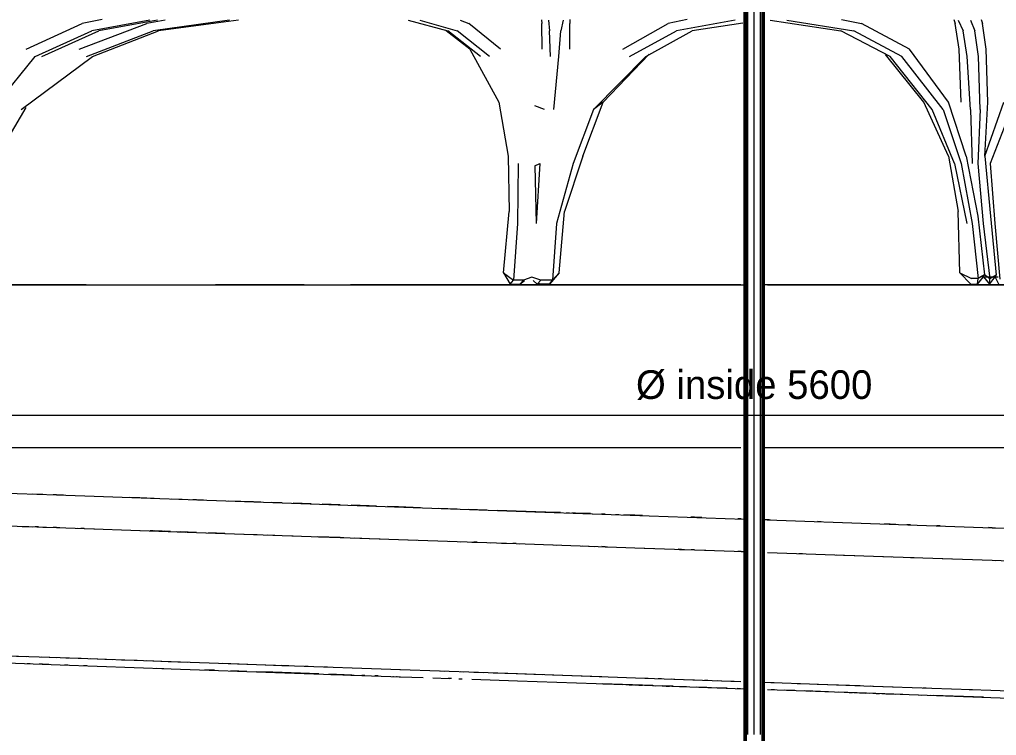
# Model space of a CAD drawing. Header units: metres. Extents: x 10 to 831, y 10 to 584.
# Drawn here: x 144.9 to 204.9, y 272.3 to 316.3 of the extents above; entities that cross this region are included whole.
import ezdxf
from ezdxf.enums import TextEntityAlignment as Align

# ---------------------------------------------------------------- set-up
doc = ezdxf.new("R2010")
doc.units = ezdxf.units.M
for name, color, linetype, lineweight in [('CUT', 7, 'Continuous', 50), ('DIM', 1, 'Continuous', 13), ('VIS', 8, 'Continuous', 13)]:
    doc.layers.add(name, color=color, linetype=linetype, lineweight=lineweight)

msp = doc.modelspace()

# ---------------------------------------------------------------- linework, layer by layer
at = {"layer": 'CUT'}
for p, q in [((189.44, 271.9868), (189.44, 361.1468)), ((190.56, 361.1468), (190.56, 271.9868))]:
    msp.add_line(p, q, dxfattribs=at)
at = {"layer": 'DIM'}
msp.add_line((78, 292), (302, 292), dxfattribs=at)
at = {"layer": 'VIS'}
for p, q in [((189.44, 271.9868), (189.44, 361.1468)), ((189.604, 272.3884), (189.604, 361.1468)), ((190, 272.3884), (190, 360.946)), ((190.396, 272.3884), (190.396, 361.1468)), ((190.56, 361.1468), (190.56, 271.9868)), ((149.9432, 316.3028), (148.726, 316.0728)), ((176.938, 316.2852), (176.9492, 316.0728)), ((178.674, 316.3028), (178.6728, 316.0728)), ((185.8908, 316.3032), (184.7268, 316.0732)), ((190.99, 316.276), (195.3252, 315.6228)), ((191.9976, 316.274), (196.1212, 315.6228)), ((195.3668, 316.3032), (196.594, 316.0732)), ((202.2628, 316.3032), (202.3504, 316.0732)), ((203.9456, 316.3032), (204.0296, 316.0732)), ((145.2728, 314.4828), (148.726, 316.0728)), ((148.5248, 314.4828), (152.6988, 316.0728)), ((152.8776, 316.2692), (149.3192, 315.6228)), ((153.3548, 316.2692), (149.732, 315.6228)), ((153.8132, 316.2608), (152.6988, 316.0728)), ((157.778, 316.2632), (153.076, 315.6228)), ((158.3256, 316.2664), (153.414, 315.6228)), ((168.75, 316.2664), (171.176, 315.6228)), ((169.4676, 316.2632), (171.7504, 315.6228)), ((171.9488, 316.2608), (172.47, 316.0728)), ((174.4212, 314.4828), (172.47, 316.0728)), ((176.986, 314.4828), (176.9492, 316.0728)), ((177.3624, 316.2692), (177.4316, 315.6228)), ((178.266, 316.2692), (178.1316, 315.6228)), ((178.6684, 314.4828), (178.6728, 316.0728)), ((181.9336, 314.4828), (184.7268, 316.0732)), ((188.832, 316.2716), (185.226, 315.6228)), ((189.3092, 316.0944), (186.1888, 315.6228)), ((199.5356, 314.4828), (196.594, 316.0732)), ((202.5892, 314.4828), (202.3504, 316.0732)), ((202.5364, 316.2716), (202.8364, 315.6228)), ((203.2836, 316.2716), (203.562, 315.6228)), ((204.2496, 314.4828), (204.0296, 316.0732)), ((145.8392, 314.032), (149.3192, 315.6228)), ((146.2452, 314.032), (149.732, 315.6228)), ((148.9908, 314.032), (153.076, 315.6228)), ((149.3448, 314.032), (153.414, 315.6228)), ((172.5356, 314.4828), (171.0876, 315.6088)), ((173.1864, 314.032), (171.176, 315.6228)), ((173.734, 314.032), (171.7504, 315.6228)), ((177.498, 314.032), (177.4316, 315.6228)), ((178.0008, 314.032), (178.1316, 315.6228)), ((182.338, 314.032), (185.226, 315.6228)), ((183.3364, 314.032), (186.1888, 315.6228)), ((198.3508, 314.032), (195.3252, 315.6228)), ((199.0784, 314.032), (196.1212, 315.6228)), ((203.0936, 314.032), (202.8364, 315.6228)), ((203.7852, 314.032), (203.562, 315.6228)), ((172.5356, 314.4828), (174.3076, 311.2288)), ((201.946, 311.2288), (199.5356, 314.4828)), ((202.7152, 311.2288), (202.5892, 314.4828)), ((204.3612, 311.2288), (204.2496, 314.4828)), ((143.1796, 310.7784), (145.8392, 314.032)), ((144.9788, 310.7784), (149.3448, 314.032)), ((177.6872, 310.7788), (178.0008, 314.032)), ((183.3364, 314.032), (180.14, 310.7788)), ((180.7236, 311.2288), (183.56, 314.1776)), ((200.4244, 311.2288), (198.0632, 314.1572)), ((200.9264, 310.7788), (198.3508, 314.032)), ((201.6088, 310.7788), (199.0784, 314.032)), ((203.2976, 310.7788), (203.0936, 314.032)), ((203.8928, 310.7788), (203.7852, 314.032)), ((145.2604, 310.8984), (143.5, 307.924)), ((174.3076, 311.2288), (174.8908, 307.924)), ((177.1184, 310.7788), (176.5212, 311.0016)), ((179.4696, 307.924), (180.7236, 311.2288)), ((180.7236, 311.2288), (180.14, 310.7788)), ((201.9324, 307.924), (200.4244, 311.2288)), ((203.0192, 307.924), (201.946, 311.2288)), ((204.1612, 307.924), (204.3612, 311.2288)), ((204.1612, 307.924), (205.3344, 311.2288)), ((180.14, 310.7788), (178.8724, 307.474)), ((202.3092, 307.474), (200.9264, 310.7788)), ((201.6088, 310.7788), (202.7144, 307.474)), ((203.2976, 310.7788), (203.3852, 307.474)), ((203.8928, 310.7788), (203.7388, 307.474)), ((205.792, 310.7788), (204.5052, 307.474)), ((174.8908, 307.924), (174.95, 304.5088)), ((179.4696, 307.924), (178.3588, 304.5088)), ((201.9324, 307.924), (202.5404, 304.5088)), ((203.0192, 307.924), (203.7424, 304.2308)), ((204.1612, 307.924), (204.5172, 304.2308)), ((175.498, 307.474), (175.4704, 303.7804)), ((176.5292, 307.3284), (176.828, 307.474)), ((176.5292, 307.3284), (176.6048, 303.7804)), ((176.828, 307.474), (176.6048, 303.7804)), ((178.8724, 307.474), (177.852, 303.7804)), ((202.3092, 307.474), (203.0596, 303.7804)), ((202.7144, 307.474), (203.3876, 303.7804)), ((203.7388, 307.474), (204.0704, 303.7804)), ((204.5052, 307.474), (204.794, 303.7804)), ((174.6032, 300.7504), (174.95, 304.5088)), ((178.0236, 300.7504), (178.3588, 304.5088)), ((202.6328, 300.7504), (202.5404, 304.5088)), ((175.4704, 303.7804), (175.2196, 300.2908)), ((177.852, 303.7804), (177.6216, 300.3052)), ((203.3876, 303.7804), (203.7528, 300.404)), ((203.7424, 304.2308), (204.14, 300.6164)), ((204.0704, 303.7804), (204.48, 300.382)), ((204.5172, 304.2308), (204.8632, 300.5952)), ((204.794, 303.7804), (205.0852, 300.3672)), ((174.6032, 300.7504), (175.0152, 300.0516)), ((174.6032, 300.7504), (175.2196, 300.2908)), ((178.0236, 300.7504), (177.4208, 300.0516)), ((178.0236, 300.7504), (177.6216, 300.3052)), ((202.6328, 300.7504), (203.3068, 300.0516)), ((202.6328, 300.7504), (203.3604, 300.406)), ((175.0152, 300.0516), (175.2196, 300.2908)), ((175.8236, 300.292), (175.2196, 300.2908)), ((175.6112, 300.0516), (175.8236, 300.292)), ((175.6112, 300.0516), (175.8908, 300.2768)), ((176.3476, 300.4724), (175.8236, 300.292)), ((176.8864, 300.3), (176.3476, 300.4724)), ((176.6672, 300.0516), (176.4192, 300.2768)), ((176.6672, 300.0516), (176.8864, 300.3)), ((176.6672, 300.0516), (176.8236, 300.108)), ((177.6216, 300.3052), (176.8864, 300.3)), ((177.4208, 300.0516), (177.6216, 300.3052)), ((203.7528, 300.404), (203.3604, 300.406)), ((203.7184, 300.0516), (204.0876, 300.502)), ((203.7184, 300.0516), (203.7528, 300.404)), ((204.14, 300.6164), (203.7528, 300.404)), ((204.0876, 300.502), (203.894, 300.502)), ((204.0876, 300.502), (204.14, 300.6164)), ((204.0876, 300.502), (204.456, 300.0516)), ((204.0876, 300.502), (204.7976, 300.502)), ((204.48, 300.382), (204.14, 300.6164)), ((204.456, 300.0516), (204.7976, 300.502)), ((204.456, 300.0516), (204.48, 300.382)), ((204.8632, 300.5952), (204.48, 300.382)), ((204.7976, 300.502), (204.8632, 300.5952)), ((205.0252, 300.0516), (204.7976, 300.502)), ((204.7976, 300.502), (204.9964, 300.502)), ((147.1396, 300), (134, 300)), ((134, 300), (147.1396, 300)), ((137, 300), (149.4356, 300)), ((148.9616, 300), (139.9616, 300.0516)), ((147.1396, 300), (146.954, 300)), ((148.6808, 300), (147.1396, 300)), ((147.1396, 300), (148.8736, 300)), ((148.9616, 300), (149.5288, 300)), ((149.4356, 300), (162.5652, 300)), ((162.3656, 300), (156.9, 300)), ((162.5652, 300), (176.1644, 300)), ((175.3812, 300), (165.2032, 300)), ((165.4028, 300), (175.3812, 300)), ((165.4952, 300.002), (175.0152, 300.0516)), ((175.0152, 300.0516), (175.6112, 300.0516)), ((175.3812, 300), (175.1804, 300)), ((189.188, 300), (175.3812, 300)), ((175.3812, 300), (189.3908, 300)), ((176.1644, 300), (189.3896, 300)), ((177.4208, 300.0516), (176.6672, 300.0516)), ((177.4208, 300.0516), (189.4796, 300.0008)), ((204.6188, 300), (190.6092, 300)), ((190.812, 300), (204.6188, 300)), ((190.814, 300), (203.8356, 300)), ((190.886, 300.0044), (203.3068, 300.0516)), ((203.3068, 300.0516), (203.7184, 300.0516)), ((203.8356, 300), (217.4348, 300)), ((204.6188, 300), (204.4164, 300)), ((218.9876, 300), (204.6188, 300)), ((204.6188, 300), (218.9876, 300)), ((149.4356, 290), (137, 290)), ((162.5652, 290), (149.4356, 290)), ((176.1644, 290), (162.5652, 290)), ((189.186, 290), (176.1644, 290)), ((203.8356, 290), (190.6104, 290)), ((217.4348, 290), (203.8356, 290)), ((134, 287.56), (147.1396, 287.1)), ((146.296, 287.1296), (145.6628, 287.1516)), ((147.14, 287.1), (146.9292, 287.1076)), ((147.1396, 287.1), (161.0124, 286.6144)), ((147.5652, 287.0852), (147.14, 287.1)), ((152.268, 286.9208), (151.6232, 286.9432)), ((153.134, 286.8904), (152.268, 286.9208)), ((154.87, 286.8296), (154.2176, 286.8524)), ((155.3396, 286.8132), (155.74, 286.7992)), ((155.74, 286.7992), (155.5224, 286.8068)), ((156.1768, 286.784), (155.74, 286.7992)), ((159.248, 286.6764), (157.708, 286.7304)), ((159.6892, 286.6608), (159.248, 286.6764)), ((161.012, 286.6144), (160.3504, 286.6376)), ((161.0124, 286.6144), (175.3812, 286.1116)), ((162.788, 286.5524), (161.678, 286.5912)), ((164.568, 286.49), (163.4556, 286.5292)), ((166.356, 286.4276), (165.2384, 286.4668)), ((166.804, 286.412), (166.356, 286.4276)), ((168.148, 286.3648), (167.476, 286.3884)), ((169.5008, 286.3176), (168.148, 286.3648)), ((171.756, 286.2384), (170.6284, 286.278)), ((173.568, 286.1752), (172.4356, 286.2148)), ((175.38, 286.1116), (174.2476, 286.1512)), ((177.2, 286.048), (175.38, 286.1116)), ((175.3812, 286.1116), (189.3908, 285.6212)), ((176.2796, 286.0804), (176.4792, 286.0732)), ((178.112, 286.016), (177.2, 286.048)), ((177.2472, 286.0464), (177.4472, 286.0392)), ((177.8784, 286.0244), (178.0784, 286.0172)), ((178.4476, 286.0044), (178.6476, 285.9972)), ((179.024, 285.984), (178.796, 285.992)), ((179.936, 285.9524), (179.024, 285.984)), ((179.6476, 285.9624), (179.8476, 285.9552)), ((179.8776, 285.9544), (180.0772, 285.9472)), ((180.848, 285.9204), (180.62, 285.9284)), ((181.4768, 285.8984), (181.6764, 285.8912)), ((182.676, 285.8564), (181.9904, 285.8804)), ((183.1328, 285.8404), (182.676, 285.8564)), ((186.336, 285.7284), (186.1072, 285.7364)), ((186.794, 285.7124), (186.336, 285.7284)), ((140.4636, 285.3336), (147.1396, 285.1)), ((145.0328, 285.174), (145.452, 285.1592)), ((145.452, 285.1592), (145.6628, 285.152)), ((146.0396, 285.1388), (145.8396, 285.1456)), ((146.296, 285.1296), (147.14, 285.1)), ((147.14, 285.1), (146.94, 285.1072)), ((147.1396, 285.1), (153.9988, 284.86)), ((147.14, 285.1), (147.3524, 285.0928)), ((189.2, 285.628), (189, 285.6348)), ((189.2, 285.628), (189.4, 285.6208)), ((190.8008, 285.572), (190.6004, 285.5788)), ((190.916, 285.568), (190.6872, 285.576)), ((190.8008, 285.572), (191.0008, 285.5648)), ((190.812, 285.5716), (204.6188, 285.0884)), ((194.122, 285.4556), (193.8928, 285.4636)), ((198.6948, 285.2956), (198.0096, 285.3196)), ((199.608, 285.2636), (199.38, 285.2716)), ((201.432, 285.2), (201.204, 285.208)), ((204.62, 285.0884), (204.3924, 285.0964)), ((204.6188, 285.0884), (218.9876, 284.5856)), ((204.6188, 285.0884), (204.6452, 285.0876)), ((204.62, 285.0884), (204.82, 285.0812)), ((148.4152, 285.0556), (148.84, 285.0408)), ((148.84, 285.0408), (148.64, 285.0476)), ((148.84, 285.0408), (149.4804, 285.018)), ((152.268, 284.9208), (154, 284.86)), ((153.0904, 284.892), (152.8904, 284.8988)), ((154.1388, 284.8552), (153.1384, 284.89)), ((154, 284.86), (153.8, 284.8672)), ((153.9988, 284.86), (161.0124, 284.6144)), ((154, 284.86), (155.0876, 284.822)), ((155.0892, 284.822), (154.4896, 284.8428)), ((155.74, 284.7992), (154.7392, 284.834)), ((155.74, 284.7992), (157.488, 284.738)), ((157.488, 284.738), (156.4884, 284.7728)), ((157.488, 284.738), (159.248, 284.6764)), ((159.248, 284.6764), (159.4684, 284.6688)), ((160.13, 284.6456), (161.012, 284.6144)), ((161.012, 284.6144), (161.678, 284.5912)), ((161.0124, 284.6144), (168.15, 284.3648)), ((164.568, 284.49), (163.1668, 284.5392)), ((163.2328, 284.5368), (164.568, 284.49)), ((164.568, 284.49), (164.7916, 284.4824)), ((165.462, 284.4588), (166.356, 284.4276)), ((166.356, 284.4276), (167.028, 284.404)), ((168.148, 284.3648), (169.2756, 284.3252)), ((168.15, 284.3648), (175.3812, 284.1116)), ((171.3052, 284.2544), (171.756, 284.2384)), ((171.756, 284.2384), (171.9824, 284.2308)), ((172.662, 284.2068), (173.568, 284.1752)), ((172.978, 284.1956), (172.778, 284.2028)), ((173.568, 284.1752), (173.7944, 284.1672)), ((174.474, 284.1436), (175.38, 284.1116)), ((175.38, 284.1116), (175.18, 284.1188)), ((175.38, 284.1116), (175.6076, 284.1036)), ((175.3812, 284.1116), (182.6748, 283.8564)), ((177.656, 284.032), (177.884, 284.024)), ((179.48, 283.9684), (180.164, 283.9444)), ((180.848, 283.9204), (180.648, 283.9272)), ((180.848, 283.9204), (181.5336, 283.8964)), ((182.6748, 283.8564), (189.3896, 283.6212)), ((182.676, 283.8564), (183.8184, 283.8164)), ((185.5364, 283.7564), (185.3364, 283.7632)), ((185.42, 283.7604), (186.336, 283.7284)), ((186.336, 283.7284), (186.136, 283.7352)), ((186.336, 283.7284), (187.0228, 283.704)), ((189.2, 283.628), (189, 283.6352)), ((189.2, 283.628), (189.4, 283.6212)), ((190.814, 283.5716), (197.3252, 283.3436)), ((192.748, 283.504), (192.9772, 283.496)), ((195.038, 283.4236), (195.496, 283.4076)), ((195.496, 283.4076), (196.1816, 283.3836)), ((197.324, 283.3436), (198.4664, 283.3036)), ((197.3252, 283.3436), (204.6188, 283.0884)), ((199.608, 283.2636), (199.836, 283.2556)), ((200.976, 283.216), (202.116, 283.176)), ((202.8, 283.152), (204.62, 283.0884)), ((204.6188, 283.0884), (211.85, 282.8352)), ((204.62, 283.0884), (204.8464, 283.0804)), ((147.3692, 277.092), (140.7292, 277.3244)), ((140.7292, 276.8964), (147.3692, 276.664)), ((145.2852, 277.1652), (143.2452, 277.2364)), ((145.5196, 276.7288), (145.3304, 276.7356)), ((146.276, 276.7024), (146.0868, 276.7088)), ((147.1396, 277.1), (146.2124, 277.1324)), ((146.276, 276.7024), (146.2212, 276.7044)), ((146.6648, 276.6888), (146.276, 276.7024)), ((154.1916, 276.8532), (147.3692, 277.092)), ((147.3692, 276.664), (154.1916, 276.4252)), ((147.9016, 277.0736), (147.7112, 277.08)), ((148.6636, 277.0468), (148.4732, 277.0536)), ((150.5692, 276.98), (149.2352, 277.0268)), ((151.3312, 276.9536), (151.1408, 276.96)), ((152.0936, 276.9268), (151.9028, 276.9332)), ((153.9988, 276.86), (152.6652, 276.9068)), ((155.1676, 276.8192), (153.9988, 276.86)), ((161.1676, 276.6092), (154.1916, 276.8532)), ((161.0124, 276.6144), (157.3108, 276.744)), ((147.8312, 276.648), (147.6368, 276.6548)), ((148.9972, 276.6072), (148.8032, 276.614)), ((153.2916, 276.4568), (153.7416, 276.4412)), ((154.1916, 276.4252), (161.1676, 276.1812)), ((156.8512, 276.3324), (156.2548, 276.3532)), ((158.8384, 276.2628), (157.8448, 276.2976)), ((160.4284, 276.2072), (159.4348, 276.2416)), ((159.6148, 276.2356), (159.8116, 276.2284)), ((160.4284, 276.2072), (160.354, 276.2096)), ((160.354, 276.2096), (160.5568, 276.2024)), ((163.26, 276.108), (160.4284, 276.2072)), ((161.0124, 276.6144), (160.9604, 276.6164)), ((161.4088, 276.6008), (161.0124, 276.6144)), ((161.1676, 276.6092), (161.0124, 276.6144)), ((168.2668, 276.3608), (161.1676, 276.6092)), ((161.1676, 276.1812), (168.2668, 275.9328)), ((161.5704, 276.1672), (161.7732, 276.16)), ((162.5984, 276.5592), (162.4, 276.566)), ((163.788, 276.5176), (163.5896, 276.5244)), ((165.2828, 276.0372), (163.8668, 276.0868)), ((164.0036, 276.082), (164.2064, 276.0748)), ((164.34, 276.07), (164.5368, 276.0632)), ((168.2668, 276.3608), (168.228, 276.362)), ((175.4592, 276.1088), (168.2668, 276.3608)), ((170.962, 276.2664), (170.7612, 276.2732)), ((172.1672, 276.224), (171.9664, 276.2312)), ((173.3724, 276.182), (172.77, 276.2032)), ((175.3812, 276.1116), (173.9752, 276.1608)), ((177.002, 276.0548), (175.3812, 276.1116)), ((182.714, 275.8552), (175.4592, 276.1088)), ((165.2204, 276.0392), (165.4232, 276.032)), ((166.0916, 276.0088), (165.8892, 276.016)), ((166.9008, 275.9804), (166.6984, 275.9876)), ((167.7988, 275.9492), (167.8376, 275.9476)), ((168.0328, 275.9408), (168.072, 275.9396)), ((168.1888, 275.9352), (168.2668, 275.9328)), ((168.2668, 275.9328), (169.6656, 275.8836)), ((170.2648, 275.8628), (171.2636, 275.8276)), ((171.398, 275.8232), (171.1932, 275.8304)), ((171.8632, 275.8068), (172.0628, 275.7996)), ((172.6624, 275.7788), (175.4592, 275.6808)), ((175.4592, 275.6808), (182.714, 275.4272)), ((180.6488, 275.9272), (177.6096, 276.0336)), ((182.5272, 275.4336), (180.6672, 275.4988)), ((180.712, 275.4972), (180.9132, 275.49)), ((180.8508, 275.4924), (181.8868, 275.456)), ((182.714, 275.8552), (182.7012, 275.8556)), ((189.1904, 275.6284), (182.714, 275.8552)), ((183.4888, 275.828), (183.2852, 275.8352)), ((184.3028, 275.7996), (184.0992, 275.8064)), ((185.1164, 275.7708), (184.9132, 275.778)), ((186.3376, 275.728), (185.7268, 275.7496)), ((187.1512, 275.6996), (186.948, 275.7068)), ((187.9652, 275.6712), (187.7616, 275.6784)), ((188.7792, 275.6428), (188.5756, 275.65)), ((197.286, 275.3448), (190.6072, 275.5788)), ((191.2208, 275.5572), (191.0172, 275.5644)), ((192.8488, 275.5004), (192.6452, 275.5076)), ((196.5112, 275.372), (193.866, 275.4648)), ((182.3216, 275.4408), (182.5236, 275.4336)), ((182.3216, 275.4408), (182.3348, 275.4404)), ((182.374, 275.4388), (182.3872, 275.4384)), ((182.4264, 275.4372), (182.4656, 275.4356)), ((182.5048, 275.4344), (182.518, 275.434)), ((183.7728, 275.39), (182.5272, 275.4336)), ((182.5572, 275.4324), (182.5964, 275.4312)), ((182.6356, 275.4296), (182.6488, 275.4292)), ((182.688, 275.428), (182.714, 275.4272)), ((182.714, 275.4272), (189.3928, 275.1932)), ((182.9248, 275.4196), (183.1328, 275.4124)), ((183.7572, 275.3904), (183.9652, 275.3832)), ((184.3424, 275.37), (184.9484, 275.3488)), ((185.018, 275.3464), (184.3956, 275.368)), ((184.5896, 275.3612), (184.7976, 275.354)), ((185.422, 275.3324), (185.63, 275.3248)), ((185.8484, 275.3172), (185.6408, 275.3244)), ((187.094, 275.2736), (186.4712, 275.2956)), ((187.1712, 275.2712), (187.3732, 275.264)), ((188.3396, 275.23), (187.7168, 275.252)), ((189.1696, 275.2012), (188.962, 275.2084)), ((190.8096, 275.1436), (197.286, 274.9168)), ((191.2456, 275.1284), (191.038, 275.1356)), ((192.4908, 275.0848), (191.868, 275.1068)), ((194.5668, 275.012), (193.1136, 275.0632)), ((193.2328, 275.0588), (193.4352, 275.0516)), ((197.4728, 274.9104), (195.1892, 274.9904)), ((195.8268, 274.968), (196.0348, 274.9608)), ((196.466, 274.9456), (197.072, 274.9244)), ((196.6592, 274.9388), (196.8672, 274.9316)), ((197.3252, 275.3436), (197.1216, 275.3508)), ((204.5408, 275.0912), (197.286, 275.3448)), ((197.286, 274.9168), (204.5408, 274.6632)), ((198.5408, 275.3012), (197.3252, 275.3436)), ((199.126, 274.8524), (197.4728, 274.9104)), ((197.4916, 274.9096), (197.6988, 274.9024)), ((198.0808, 274.8892), (198.6844, 274.868)), ((200.5668, 275.23), (200.3644, 275.2372)), ((203.4032, 275.1308), (203.2008, 275.138)), ((211.7332, 274.8392), (204.5408, 275.0912)), ((200.0928, 274.8188), (200.294, 274.8116)), ((200.8068, 274.7936), (201.4284, 274.772)), ((204.0868, 274.6788), (200.9864, 274.7876)), ((204.5408, 274.6632), (211.7332, 274.4112))]:
    msp.add_line(p, q, dxfattribs=at)

# ---------------------------------------------------------------- texts
at = {"layer": 'DIM'}
msp.add_text('Ø inside 5600', height=1.76, dxfattribs=at).set_placement((190, 293), align=Align.CENTER)

doc.saveas('drawing.dxf')
